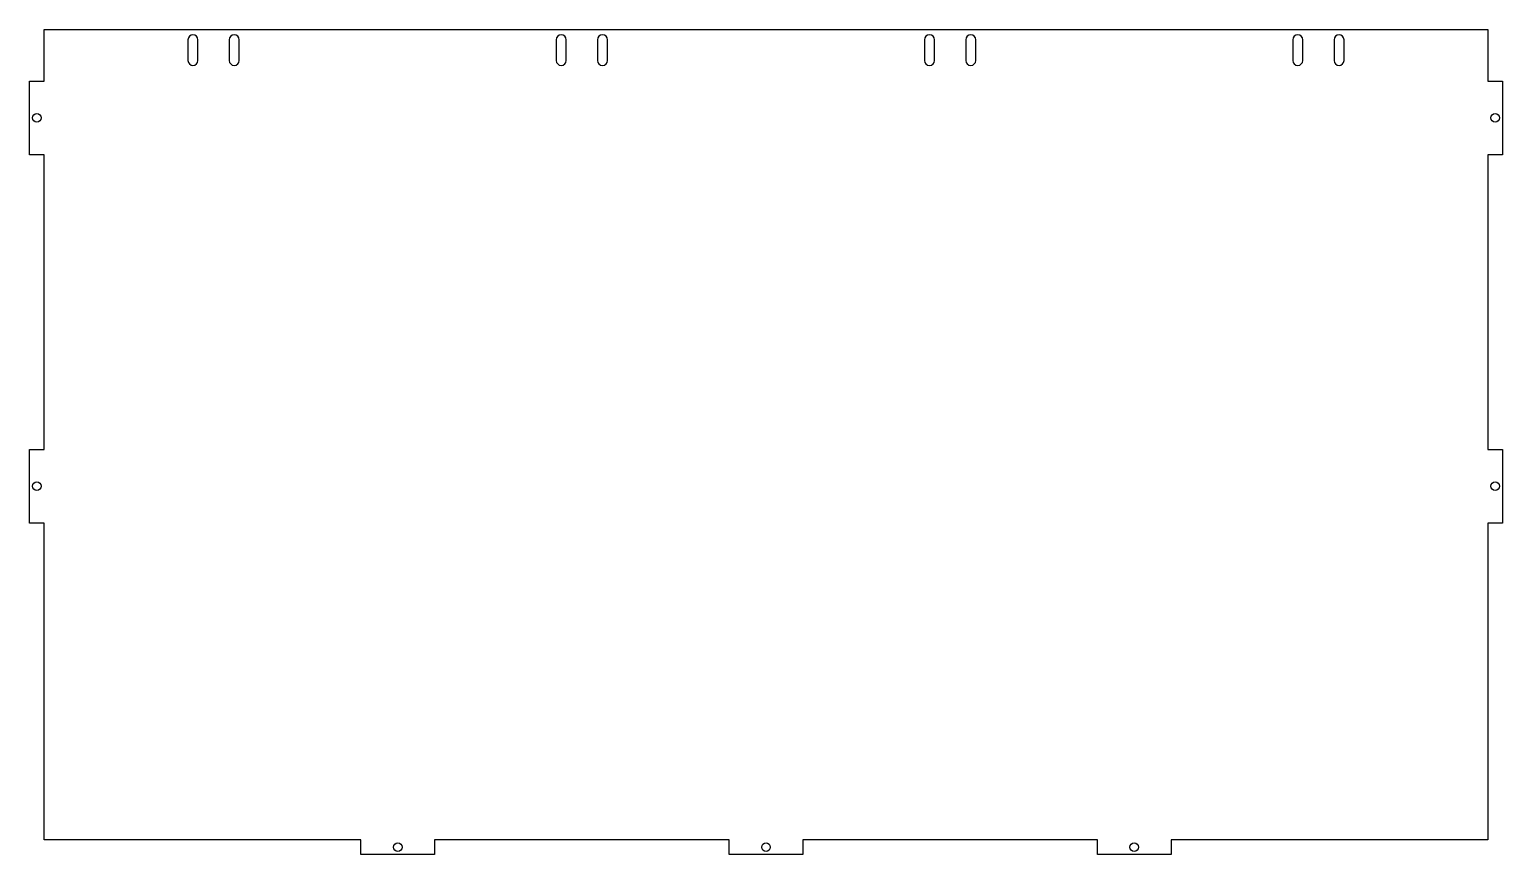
# Model space of a CAD drawing. Header units: millimetres. Extents: x -250 to 250, y -250 to 30.
import ezdxf

# ---------------------------------------------------------------- set-up
doc = ezdxf.new("R2010")
doc.units = ezdxf.units.MM

msp = doc.modelspace()

# ---------------------------------------------------------------- linework, layer by layer
at = {"color": 7, "linetype": 'Continuous', "lineweight": 25}
for p, q in [((-245, 12.5), (-245, 30)), ((-245, 30), (245, 30)), ((245, 30), (245, 12.5)), ((-196.2, 26.5), (-196.2, 19.5)), ((-192.8, 19.5), (-192.8, 26.5)), ((-182.2, 26.5), (-182.2, 19.5)), ((-178.8, 19.5), (-178.8, 26.5)), ((-71.2, 26.5), (-71.2, 19.5)), ((-67.8, 19.5), (-67.8, 26.5)), ((-57.2, 26.5), (-57.2, 19.5)), ((-53.8, 19.5), (-53.8, 26.5)), ((53.8, 26.5), (53.8, 19.5)), ((57.2, 19.5), (57.2, 26.5)), ((67.8, 26.5), (67.8, 19.5)), ((71.2, 19.5), (71.2, 26.5)), ((178.8, 26.5), (178.8, 19.5)), ((182.2, 19.5), (182.2, 26.5)), ((192.8, 26.5), (192.8, 19.5)), ((196.2, 19.5), (196.2, 26.5)), ((-250, -12.5), (-250, 12.5)), ((-250, 12.5), (-245, 12.5)), ((245, 12.5), (250, 12.5)), ((250, 12.5), (250, -12.5)), ((-245, -12.5), (-250, -12.5)), ((-245, -112.5), (-245, -12.5)), ((250, -12.5), (245, -12.5)), ((245, -12.5), (245, -112.5)), ((-250, -137.5), (-250, -112.5)), ((-250, -112.5), (-245, -112.5)), ((245, -112.5), (250, -112.5)), ((250, -112.5), (250, -137.5)), ((-245, -137.5), (-250, -137.5)), ((-245, -245), (-245, -137.5)), ((250, -137.5), (245, -137.5)), ((245, -137.5), (245, -245)), ((-137.5, -245), (-245, -245)), ((-137.5, -250), (-137.5, -245)), ((-12.5, -245), (-112.5, -245)), ((-112.5, -245), (-112.5, -250)), ((-12.5, -250), (-12.5, -245)), ((112.5, -245), (12.5, -245)), ((12.5, -245), (12.5, -250)), ((112.5, -250), (112.5, -245)), ((245, -245), (137.5, -245)), ((137.5, -245), (137.5, -250)), ((-112.5, -250), (-137.5, -250)), ((12.5, -250), (-12.5, -250)), ((137.5, -250), (112.5, -250))]:
    msp.add_line(p, q, dxfattribs=at)
for centre in [(-247.5, 0), (247.5, 0), (-247.5, -125), (247.5, -125), (-125, -247.5), (0, -247.5), (125, -247.5)]:
    msp.add_circle(centre, 1.45, dxfattribs=at)
for centre, start, end in [((-194.5, 26.5), 0, 180), ((-180.5, 26.5), 0, 180), ((-69.5, 26.5), 0, 180), ((-55.5, 26.5), 0, 180), ((55.5, 26.5), 0, 180), ((69.5, 26.5), 0, 180), ((180.5, 26.5), 0, 180), ((194.5, 26.5), 0, 180), ((-194.5, 19.5), 180, 0), ((-180.5, 19.5), 180, 0), ((-69.5, 19.5), 180, 0), ((-55.5, 19.5), 180, 0), ((55.5, 19.5), 180, 0), ((69.5, 19.5), 180, 0), ((180.5, 19.5), 180, 0), ((194.5, 19.5), 180, 0)]:
    msp.add_arc(centre, 1.7, start, end, dxfattribs=at)

doc.saveas('drawing.dxf')
